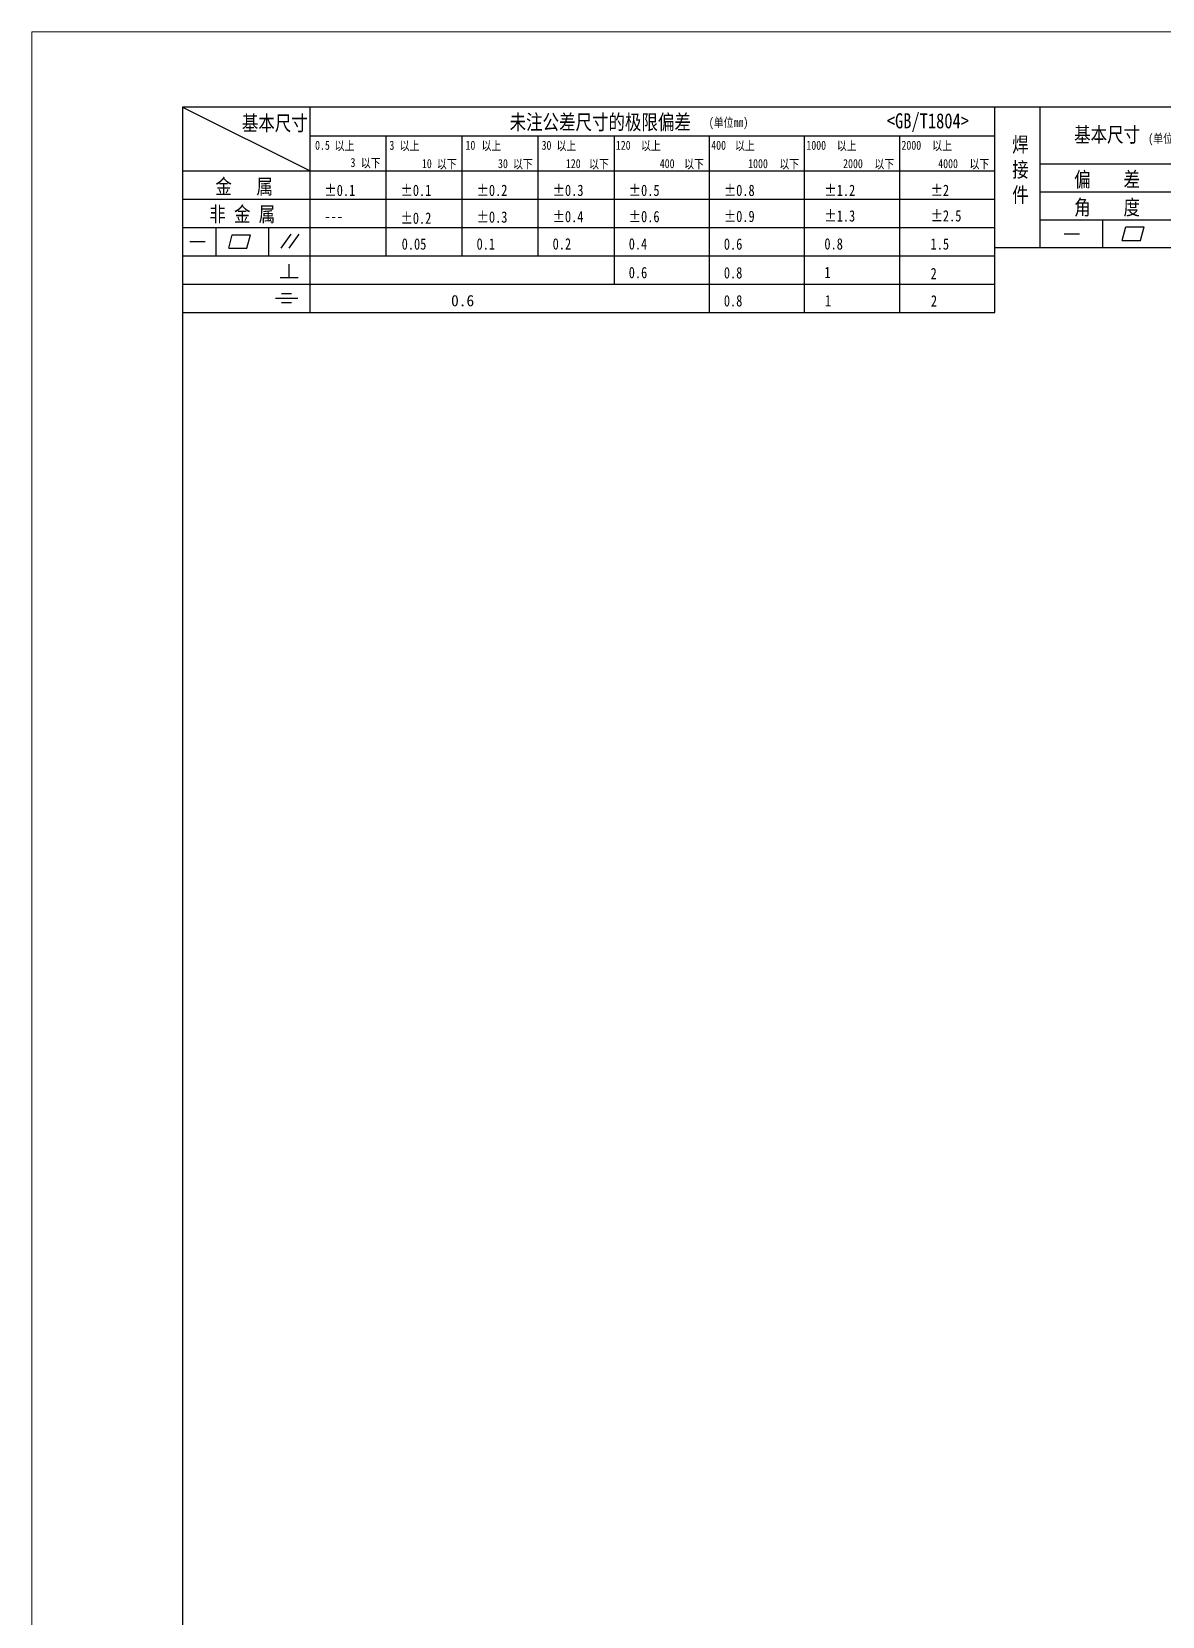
# Model space of a CAD drawing. Header units: millimetres. Extents: x 1333 to 78972, y -42879 to -5704.
# Drawn here: x 77784 to 78083.6, y -21379.1 to -20959.1 of the extents above; entities that cross this region are included whole.
import ezdxf

# ---------------------------------------------------------------- set-up
doc = ezdxf.new("R2010")
doc.units = ezdxf.units.MM
doc.header["$LTSCALE"] = 0.5
doc.layers.add('图框', color=7, linetype='Continuous', lineweight=18)
doc.layers.add('图框文字', color=7, linetype='Continuous')
doc.layers.add('打印-禁用', color=7, linetype='Continuous', lineweight=15, plot=False)
doc.styles.add('国标', font='simfang.ttf', dxfattribs={"width": 0.8})

# ---------------------------------------------------------------- blocks, each defined once
blk = doc.blocks.new('GZDEH零件A2图框V02版')
at = {"layer": '图框文字', "linetype": 'Continuous'}
for p, q in [((584, 410), (20, 410)), ((20, 410), (20, 11))]:
    blk.add_line(p, q, dxfattribs=at)
at = {"layer": '图框文字', "color": 9}
for p, q in [((20, 410), (36.88, 401.54)), ((36.88, 382.79), (36.88, 410)), ((127.6, 382.79), (127.6, 410)), ((133.6, 391.38), (133.6, 410)), ((36.88, 406.22), (127.6, 406.22)), ((46.96, 390.29), (46.96, 406.22)), ((57.04, 390.29), (57.04, 406.22)), ((67.12, 390.29), (67.12, 406.22)), ((77.2, 386.54), (77.2, 406.22)), ((89.8, 382.79), (89.8, 406.22)), ((102.4, 382.79), (102.4, 406.22)), ((115, 382.79), (115, 406.22)), ((20, 401.54), (127.6, 401.54)), ((133.6, 402.48), (250.6, 402.48)), ((20, 397.79), (127.6, 397.79)), ((133.6, 398.78), (250.6, 398.78)), ((133.6, 395.08), (250.6, 395.08)), ((141.93, 391.38), (141.93, 395.08)), ((20, 394.04), (127.6, 394.04)), ((24.43, 390.34), (24.43, 394.04)), ((26.1, 391.3), (26.58, 393.09)), ((26.58, 393.09), (28.99, 393.09)), ((28.51, 391.3), (28.99, 393.09)), ((31.42, 390.34), (31.42, 394.04)), ((33.03, 391.3), (34.36, 393.16)), ((34.11, 391.3), (35.45, 393.16)), ((136.77, 393.23), (138.83, 393.23)), ((144.48, 392.34), (144.96, 394.13)), ((144.96, 394.13), (147.37, 394.13)), ((146.9, 392.34), (147.37, 394.13)), ((20.94, 392.19), (23, 392.19)), ((26.1, 391.3), (28.51, 391.3)), ((127.6, 391.38), (250.6, 391.38)), ((144.48, 392.34), (146.9, 392.34)), ((20, 390.29), (127.6, 390.29)), ((34.09, 387.41), (34.09, 389.18)), ((20, 386.54), (127.6, 386.54)), ((32.93, 387.41), (35.32, 387.41)), ((32.3, 384.69), (35.28, 384.69)), ((33.08, 385.29), (34.43, 385.29)), ((20, 382.79), (127.6, 382.79)), ((33.08, 384.09), (34.44, 384.09))]:
    blk.add_line(p, q, dxfattribs=at)
at = {"layer": '打印-禁用', "linetype": 'Continuous'}
for p, q in [((594, 420), (0, 420)), ((0, 420), (0, 0))]:
    blk.add_line(p, q, dxfattribs=at)
at = {"layer": '图框文字', "color": 9, "style": '国标', "width": 0.8}
for s, height, p in [('基本尺寸', 2, (27.84, 406.88)), ('未注公差尺寸的极限偏差', 2, (63.32, 407.02)), ('<GB/T1804>', 2, (113.29, 407.19)), ('基本尺寸', 2, (138.11, 405.36)), ('30', 1.2, (67.55, 404.35)), ('偏    差', 2, (138.11, 399.42)), ('金   属', 2, (24.33, 398.48)), ('±0.1', 1.5, (38.78, 398.23)), ('±0.1', 1.5, (48.86, 398.23)), ('±0.2', 1.5, (58.94, 398.23)), ('±0.3', 1.5, (69.02, 398.23)), ('±0.5', 1.5, (79.1, 398.23)), ('±0.8', 1.5, (91.7, 398.23)), ('±1.2', 1.5, (105.02, 398.23)), ('±2', 1.5, (119.09, 398.23)), ('非 金 属', 2, (23.53, 394.82)), ('角    度', 2, (138.11, 395.72)), ('---', 1.5, (38.78, 394.81)), ('±0.2', 1.5, (48.86, 394.54)), ('±0.3', 1.5, (58.94, 394.69)), ('±0.4', 1.5, (69.02, 394.75)), ('±0.6', 1.5, (79.1, 394.75)), ('±0.9', 1.5, (91.7, 394.78)), ('±1.3', 1.5, (105.02, 394.84)), ('±2.5', 1.5, (119.09, 394.85)), ('0.1', 1.5, (58.94, 391.12)), ('0.2', 1.5, (69.02, 391.13)), ('0.4', 1.5, (79.1, 391.13)), ('0.6', 1.5, (91.7, 391.11)), ('0.8', 1.5, (105.02, 391.13)), ('1.5', 1.5, (119.09, 391.12)), ('0.6', 1.5, (79.1, 387.33)), ('0.8', 1.5, (91.7, 387.3)), ('1', 1.5, (105.02, 387.34)), ('2', 1.5, (119.09, 387.2)), ('0.8', 1.5, (91.7, 383.59)), ('1', 1.5, (105.1, 383.6)), ('2', 1.5, (119.13, 383.57))]:
    blk.add_text(s, height=height, dxfattribs=at).set_placement(p)
at = {"layer": '图框文字', "color": 9, "lineweight": 15, "style": '国标', "width": 0.8}
for s, p in [('0.5', (37.54, 404.35)), ('以上', (40.15, 404.3)), ('3', (47.39, 404.35)), ('以上', (48.76, 404.3)), ('10', (57.47, 404.35)), ('以上', (59.6, 404.3)), ('以上', (69.53, 404.3)), ('120', (77.39, 404.35)), ('以上', (80.72, 404.3)), ('400', (90.03, 404.35)), ('以上', (93.19, 404.3)), ('1000', (102.63, 404.35)), ('以上', (106.67, 404.3)), ('2000', (115.23, 404.35)), ('以上', (119.31, 404.3)), ('3', (42.24, 402.06)), ('以下', (43.61, 402.01)), ('10', (51.7, 401.92)), ('以下', (53.69, 401.87)), ('30', (61.78, 401.92)), ('以下', (63.77, 401.87)), ('120', (70.77, 401.92)), ('以下', (73.85, 401.87)), ('400', (83.21, 401.92)), ('以下', (86.45, 401.87)), ('1000', (94.92, 401.92)), ('以下', (99.05, 401.87)), ('2000', (107.5, 401.92)), ('以下', (111.65, 401.87)), ('4000', (120.1, 401.92)), ('以下', (124.25, 401.87))]:
    blk.add_text(s, height=1.2, dxfattribs=at).set_placement(p)
at = {"layer": '图框文字', "color": 9, "lineweight": 13, "style": '国标'}
blk.add_text('0.6', height=1.5, dxfattribs=at).set_placement((55.56, 383.61))
at = {"layer": '图框文字', "color": 9, "lineweight": 15, "char_height": 1.2, "width": 6.9199, "attachment_point": 1, "style": '国标'}
for insert in [(89.71, 408.58), (147.93, 406.45)]:
    blk.add_mtext('(单位mm)', dxfattribs=dict(at, insert=insert))
at = {"layer": '图框文字', "color": 9, "style": '国标'}
for s, insert, char_height, width, attachment_point in [('焊\\P接\\P件', (129.9, 406.05), 2, 3.1877, 1), ('0.05', (49.02, 391.09), 1.5, 5.1982, 7)]:
    blk.add_mtext(s, dxfattribs=dict(at, insert=insert, char_height=char_height, width=width, attachment_point=attachment_point))
blk = doc.blocks.new('DEH A2')
at = {"layer": '图框'}
blk.add_blockref('GZDEH零件A2图框V02版', (0, 0), dxfattribs=at)

msp = doc.modelspace()

# ---------------------------------------------------------------- block references
at = {"layer": '图框', "xscale": 2, "yscale": 2, "zscale": 2}
msp.add_blockref('DEH A2', (77783.984, -21799.092), dxfattribs=at)

doc.saveas('drawing.dxf')
